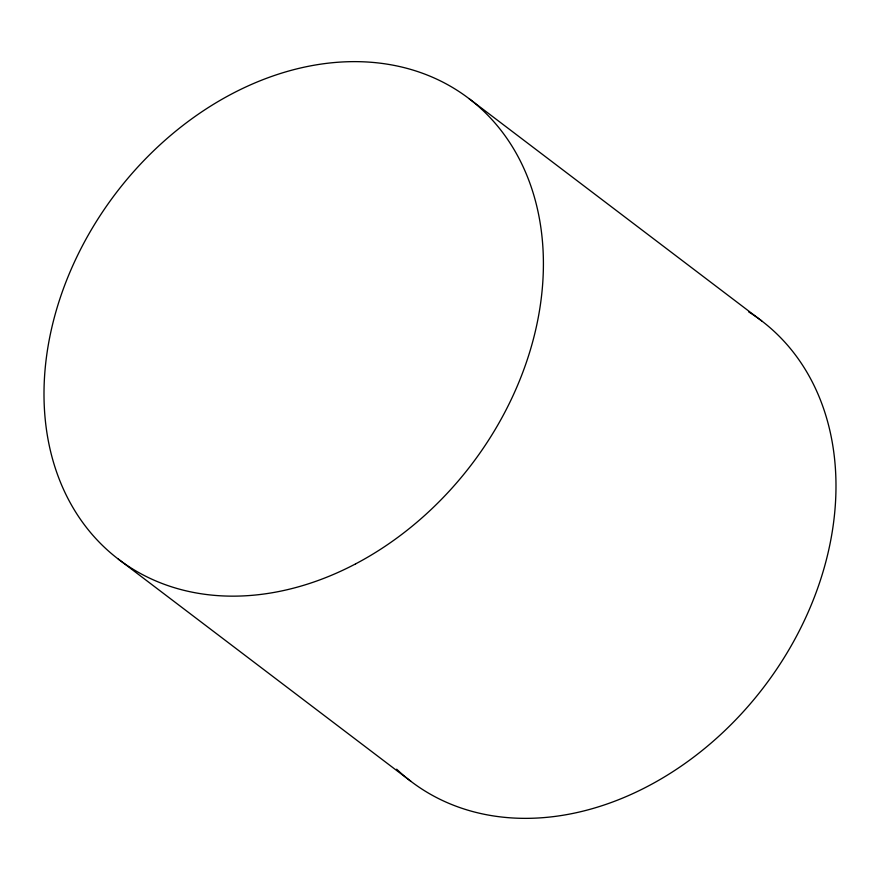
<?xml version="1.0" encoding="UTF-8"?>
<svg xmlns="http://www.w3.org/2000/svg" width="880" height="880" viewBox="0 0 880 880"><rect width="100%" height="100%" fill="white"/><g stroke="black" fill="none" stroke-linecap="round" stroke-linejoin="round"><path stroke-width="1.32" d="M469.15 98.725L761.717 320.914M118.283 559.086L410.85 781.275M748.594 311.817A289.41 223.641 -52.8 0 1 762.949 688.237A289.41 223.641 -52.8 0 1 396.671 769.186M355.597 563.882A289.41 223.641 -52.8 0 0 472.285 101.178A289.41 223.641 -52.8 0 0 53.251 321.64A289.41 223.641 -52.8 0 0 355.597 563.882"/></g></svg>
